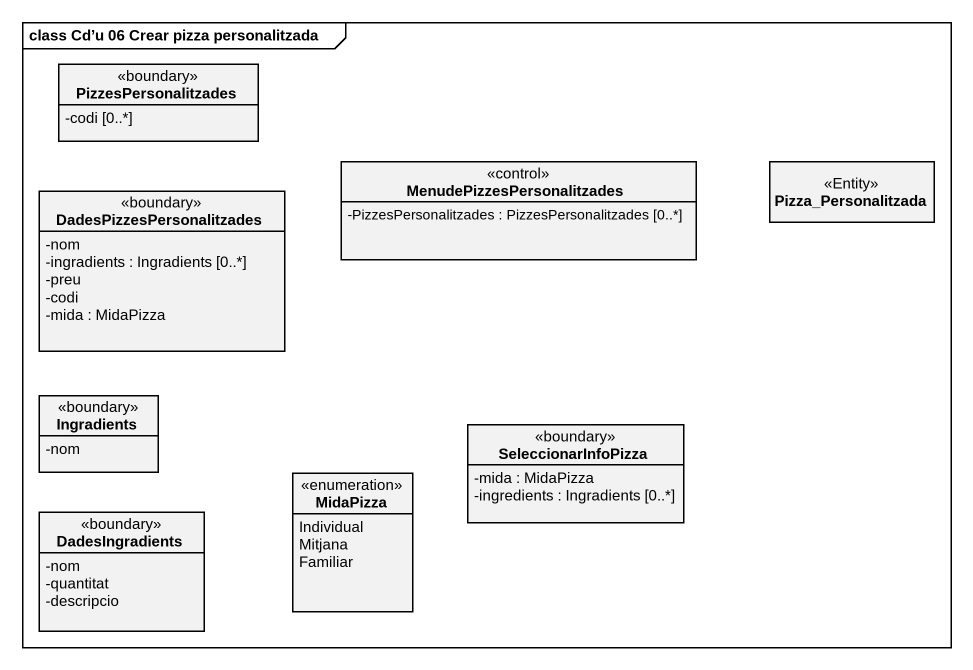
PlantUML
@startuml
mainframe class Cd’u 06 Crear pizza personalitzada
hide circle
hide empty members
skinparam classAttributeIconSize 0
class PizzesPersonalitzades <<boundary>> {
  -codi [0..*]
}
class DadesPizzesPersonalitzades <<boundary>> {
  -nom
  -ingradients : Ingradients [0..*]
  -preu
  -codi
  -mida : MidaPizza
}
class MenudePizzesPersonalitzades <<control>> {
  -PizzesPersonalitzades : PizzesPersonalitzades [0..*]
}
class Pizza_Personalitzada <<Entity>>
class Ingradients <<boundary>> {
  -nom
}
class SeleccionarInfoPizza <<boundary>> {
  -mida : MidaPizza
  -ingredients : Ingradients [0..*]
}
enum MidaPizza {
  Individual
  Mitjana
  Familiar
}
class DadesIngradients <<boundary>> {
  -nom
  -quantitat
  -descripcio
}
@enduml
